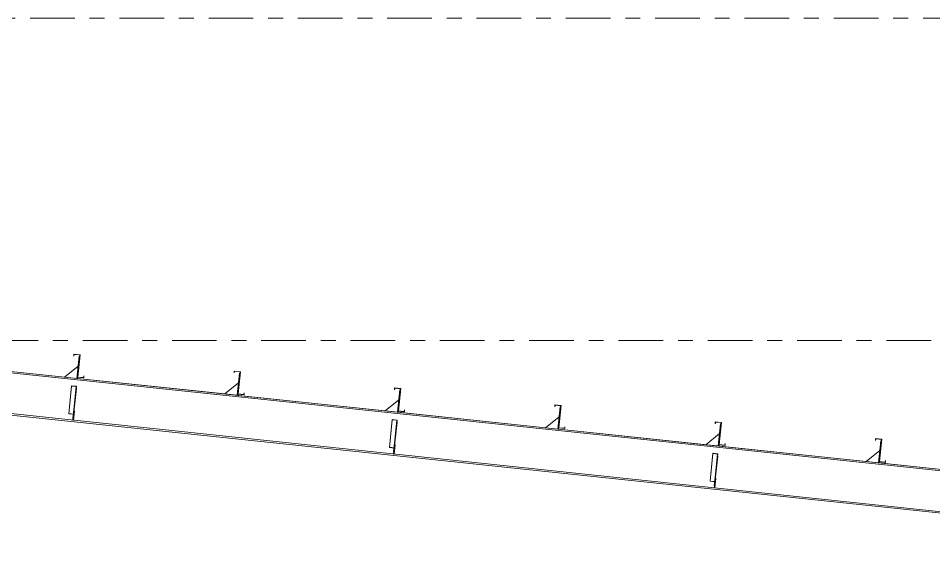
# Model space of a CAD drawing. Header units: millimetres. Extents: x -49 to 773, y -82 to 492.
# Drawn here: x 447.7 to 509.2, y 78.3 to 113.5 of the extents above; entities that cross this region are included whole.
import ezdxf

# ---------------------------------------------------------------- set-up
doc = ezdxf.new("R2010")
doc.units = ezdxf.units.MM
for name, pattern in [('XKITLINE00', [0]), ('XKITLINE02', [4, 2, -2]), ('XKITLINE03', [6, 3, -1, 1, -1])]:
    doc.linetypes.add(name, pattern=pattern)
doc.layers.add('Part', color=2, linetype='Continuous', lineweight=0)
doc.layers.add('S-grid', color=1, linetype='Continuous', lineweight=0)

# ---------------------------------------------------------------- blocks, each defined once
blk = doc.blocks.new('*A81')
at = {"layer": 'Part'}
blk.add_hatch(color=3, dxfattribs=at).paths.add_polyline_path([(494.349, 84.274), (494.351, 84.294), (494.682, 84.259), (494.64, 83.858), (494.623, 83.859), (494.664, 84.241)], flags=17)
blk = doc.blocks.new('*A82')
at = {"layer": 'Part'}
blk.add_hatch(color=3, dxfattribs=at).paths.add_polyline_path([(472.801, 86.547), (472.804, 86.567), (473.135, 86.532), (473.093, 86.13), (473.076, 86.132), (473.116, 86.513)], flags=17)
blk = doc.blocks.new('*A137')
at = {"layer": 'Part'}
blk.add_hatch(color=3, dxfattribs=at).paths.add_polyline_path([(473.6, 87.111), (473.612, 87.221), (473.627, 87.219), (473.613, 87.095), (473.199, 87.139), (473.357, 88.632), (472.972, 88.673), (472.961, 88.563), (472.946, 88.565), (472.959, 88.689), (473.373, 88.645), (473.216, 87.152)], flags=17)
blk = doc.blocks.new('*A138')
at = {"layer": 'Part'}
blk.add_hatch(color=3, dxfattribs=at).paths.add_polyline_path([(462.827, 88.248), (462.838, 88.357), (462.853, 88.356), (462.84, 88.231), (462.426, 88.275), (462.583, 89.768), (462.199, 89.809), (462.187, 89.7), (462.172, 89.701), (462.185, 89.825), (462.6, 89.782), (462.442, 88.288)], flags=17)
blk = doc.blocks.new('*A139')
at = {"layer": 'Part'}
blk.add_hatch(color=3, dxfattribs=at).paths.add_polyline_path([(452.053, 89.384), (452.065, 89.494), (452.079, 89.492), (452.066, 89.368), (451.652, 89.411), (451.809, 90.905), (451.425, 90.945), (451.413, 90.836), (451.399, 90.837), (451.412, 90.962), (451.826, 90.918), (451.668, 89.425)], flags=17)
blk = doc.blocks.new('*A142')
at = {"layer": 'Part'}
blk.add_hatch(color=3, dxfattribs=at).paths.add_polyline_path([(505.921, 83.702), (505.932, 83.812), (505.947, 83.81), (505.934, 83.686), (505.52, 83.73), (505.677, 85.223), (505.293, 85.263), (505.281, 85.154), (505.266, 85.156), (505.279, 85.28), (505.694, 85.236), (505.536, 83.743)], flags=17)
blk = doc.blocks.new('*A143')
at = {"layer": 'Part'}
blk.add_hatch(color=3, dxfattribs=at).paths.add_polyline_path([(495.147, 84.839), (495.159, 84.948), (495.174, 84.946), (495.161, 84.822), (494.746, 84.866), (494.904, 86.359), (494.519, 86.4), (494.508, 86.29), (494.493, 86.292), (494.506, 86.416), (494.92, 86.373), (494.763, 84.879)], flags=17)
blk = doc.blocks.new('*A144')
at = {"layer": 'Part'}
blk.add_hatch(color=3, dxfattribs=at).paths.add_polyline_path([(484.374, 85.975), (484.385, 86.084), (484.4, 86.083), (484.387, 85.959), (483.973, 86.002), (484.13, 87.496), (483.746, 87.536), (483.734, 87.427), (483.719, 87.428), (483.732, 87.553), (484.147, 87.509), (483.989, 86.016)], flags=17)
blk = doc.blocks.new('*A145')
at = {"layer": 'Part'}
blk.add_hatch(color=3, dxfattribs=at).paths.add_polyline_path([(462.827, 88.248), (462.838, 88.357), (462.853, 88.356), (462.84, 88.231), (462.426, 88.275), (462.583, 89.768), (462.199, 89.809), (462.187, 89.7), (462.172, 89.701), (462.185, 89.825), (462.6, 89.782), (462.442, 88.288)], flags=17)
blk = doc.blocks.new('*A146')
at = {"layer": 'Part'}
blk.add_hatch(color=3, dxfattribs=at).paths.add_polyline_path([(452.053, 89.384), (452.065, 89.494), (452.079, 89.492), (452.066, 89.368), (451.652, 89.411), (451.809, 90.905), (451.425, 90.945), (451.413, 90.836), (451.399, 90.837), (451.412, 90.962), (451.826, 90.918), (451.668, 89.425)], flags=17)
blk = doc.blocks.new('*A147')
at = {"layer": 'Part'}
blk.add_hatch(color=3, dxfattribs=at).paths.add_polyline_path([(473.6, 87.111), (473.612, 87.221), (473.627, 87.219), (473.613, 87.095), (473.199, 87.139), (473.357, 88.632), (472.972, 88.673), (472.961, 88.563), (472.946, 88.565), (472.959, 88.689), (473.373, 88.645), (473.216, 87.152)], flags=17)
blk = doc.blocks.new('*A150')
at = {"layer": 'Part'}
blk.add_hatch(color=3, dxfattribs=at).paths.add_polyline_path([(451.254, 88.819), (451.256, 88.839), (451.588, 88.804), (451.546, 88.403), (451.529, 88.405), (451.569, 88.786)], flags=17)
blk = doc.blocks.new('*A151')
at = {"layer": 'Part'}
blk.add_hatch(color=3, dxfattribs=at).paths.add_polyline_path([(505.921, 83.702), (505.932, 83.812), (505.947, 83.81), (505.934, 83.686), (505.52, 83.73), (505.677, 85.223), (505.293, 85.263), (505.281, 85.154), (505.266, 85.156), (505.279, 85.28), (505.694, 85.236), (505.536, 83.743)], flags=17)
blk = doc.blocks.new('*A152')
at = {"layer": 'Part'}
blk.add_hatch(color=3, dxfattribs=at).paths.add_polyline_path([(495.147, 84.839), (495.159, 84.948), (495.174, 84.946), (495.161, 84.822), (494.746, 84.866), (494.904, 86.359), (494.519, 86.4), (494.508, 86.29), (494.493, 86.292), (494.506, 86.416), (494.92, 86.373), (494.763, 84.879)], flags=17)
blk = doc.blocks.new('*A153')
at = {"layer": 'Part'}
blk.add_hatch(color=3, dxfattribs=at).paths.add_polyline_path([(484.374, 85.975), (484.385, 86.084), (484.4, 86.083), (484.387, 85.959), (483.973, 86.002), (484.13, 87.496), (483.746, 87.536), (483.734, 87.427), (483.719, 87.428), (483.732, 87.553), (484.147, 87.509), (483.989, 86.016)], flags=17)
blk = doc.blocks.new('*A480')
at = {"layer": 'S-grid', "color": 1, "linetype": 'XKITLINE03', "lineweight": 0}
blk.add_line((316.464, 113.542), (586.562, 113.542), dxfattribs=at)
blk = doc.blocks.new('*A481')
at = {"layer": 'S-grid', "color": 1, "linetype": 'XKITLINE03', "lineweight": 0}
blk.add_line((-10, 91.875), (509.153, 91.875), dxfattribs=at)
blk = doc.blocks.new('*A793')
at = {"layer": 'Part', "color": 7, "linetype": 'XKITLINE02', "lineweight": 0}
for p, q in [((429.558, 88.725), (429.558, 91.45)), ((429.558, 91.45), (430.509, 91.45)), ((430.526, 91.464), (430.509, 91.45)), ((430.526, 91.464), (430.627, 91.545)), ((431.339, 91.47), (430.627, 91.545)), ((430.627, 91.545), (430.627, 91.545)), ((440.87, 90.465), (439.999, 90.557)), ((451.643, 89.328), (450.773, 89.42)), ((431.033, 88.569), (430.702, 88.604)), ((431.043, 88.661), (430.711, 88.696)), ((462.417, 88.192), (461.547, 88.284)), ((473.19, 87.056), (472.32, 87.148)), ((483.964, 85.919), (483.094, 86.011)), ((494.738, 84.783), (493.867, 84.875)), ((505.511, 83.647), (504.641, 83.738)), ((516.285, 82.51), (515.414, 82.602)), ((527.058, 81.374), (526.188, 81.466)), ((528.717, 81.199), (527.598, 81.317)), ((528.841, 81.186), (528.535, 78.285))]:
    blk.add_line(p, q, dxfattribs=at)
at = {"layer": 'Part', "color": 2, "linetype": 'XKITLINE00', "lineweight": 0}
for p, q in [((430.526, 91.464), (430.627, 91.545)), ((528.831, 81.095), (430.526, 91.464)), ((430.627, 91.545), (528.841, 81.186)), ((439.999, 90.557), (431.339, 91.47)), ((450.773, 89.42), (440.87, 90.465)), ((461.547, 88.284), (451.643, 89.328)), ((430.711, 88.696), (429.558, 88.817)), ((430.702, 88.604), (429.558, 88.725)), ((528.545, 78.376), (431.043, 88.661)), ((528.535, 78.285), (431.033, 88.569)), ((472.32, 87.148), (462.417, 88.192)), ((483.094, 86.011), (473.19, 87.056)), ((493.867, 84.875), (483.964, 85.919)), ((504.641, 83.738), (494.738, 84.783)), ((515.414, 82.602), (505.511, 83.647)), ((526.188, 81.466), (516.285, 82.51)), ((527.598, 81.317), (527.058, 81.374)), ((528.841, 81.186), (528.717, 81.199))]:
    blk.add_line(p, q, dxfattribs=at)
blk = doc.blocks.new('*A795')
at = {"layer": 'Part', "color": 7, "linetype": 'XKITLINE02', "lineweight": 0}
for p, q in [((494.478, 82.324), (494.507, 82.595)), ((494.483, 81.969), (494.441, 81.974)), ((494.454, 82.098), (494.496, 82.094))]:
    blk.add_line(p, q, dxfattribs=at)
at = {"layer": 'Part', "color": 2, "linetype": 'XKITLINE00', "lineweight": 0}
for p, q in [((494.548, 82.591), (494.483, 81.969)), ((494.507, 82.595), (494.548, 82.591)), ((494.441, 81.974), (494.478, 82.324))]:
    blk.add_line(p, q, dxfattribs=at)
blk = doc.blocks.new('*A796')
at = {"layer": 'Part', "color": 7, "linetype": 'XKITLINE02', "lineweight": 0}
for p, q in [((494.507, 82.595), (494.441, 81.974)), ((494.483, 81.969), (494.548, 82.591)), ((494.548, 82.591), (494.507, 82.595)), ((494.441, 81.974), (494.483, 81.969)), ((494.454, 82.098), (494.496, 82.094))]:
    blk.add_line(p, q, dxfattribs=at)
blk = doc.blocks.new('*A797')
at = {"layer": 'Part', "color": 7, "linetype": 'XKITLINE02', "lineweight": 0}
for p, q in [((494.351, 84.294), (494.152, 82.413)), ((494.664, 84.241), (494.44, 82.119)), ((494.456, 82.118), (494.682, 84.259)), ((494.154, 82.426), (494.485, 82.391)), ((494.152, 82.413), (494.467, 82.379)), ((494.44, 82.119), (494.456, 82.118))]:
    blk.add_line(p, q, dxfattribs=at)
blk = doc.blocks.new('*A798')
at = {"layer": 'Part', "color": 2, "linetype": 'XKITLINE00', "lineweight": 0}
for p, q in [((494.349, 84.274), (494.152, 82.413)), ((494.349, 84.274), (494.351, 84.294)), ((494.664, 84.241), (494.349, 84.274)), ((494.351, 84.294), (494.682, 84.259)), ((494.623, 83.859), (494.44, 82.119)), ((494.682, 84.259), (494.478, 82.324)), ((494.623, 83.859), (494.664, 84.241)), ((494.623, 83.859), (494.64, 83.858)), ((494.152, 82.413), (494.467, 82.379)), ((494.44, 82.119), (494.456, 82.118))]:
    blk.add_line(p, q, dxfattribs=at)
at = {"layer": 'Part', "color": 7, "linetype": 'XKITLINE02', "lineweight": 0}
for p, q in [((494.154, 82.426), (494.485, 82.391)), ((494.456, 82.118), (494.478, 82.324))]:
    blk.add_line(p, q, dxfattribs=at)
blk = doc.blocks.new('*A799')
at = {"layer": 'Part', "color": 2, "linetype": 'XKITLINE00', "lineweight": 0}
for p, q in [((493.867, 84.875), (494.783, 85.616)), ((494.696, 84.787), (493.867, 84.875))]:
    blk.add_line(p, q, dxfattribs=at)
at = {"layer": 'Part', "color": 7, "linetype": 'XKITLINE02', "lineweight": 0}
blk.add_line((494.696, 84.787), (494.783, 85.616), dxfattribs=at)
blk = doc.blocks.new('*A800')
at = {"layer": 'Part', "color": 2, "linetype": 'XKITLINE00', "lineweight": 0}
for p, q in [((494.853, 86.279), (494.696, 84.787)), ((494.895, 86.275), (494.853, 86.279)), ((494.738, 84.783), (494.696, 84.787)), ((494.746, 84.866), (494.738, 84.783))]:
    blk.add_line(p, q, dxfattribs=at)
at = {"layer": 'Part', "color": 7, "linetype": 'XKITLINE02', "lineweight": 0}
blk.add_line((494.746, 84.866), (494.895, 86.275), dxfattribs=at)
blk = doc.blocks.new('*A801')
at = {"layer": 'Part', "color": 2, "linetype": 'XKITLINE00', "lineweight": 0}
for p, q in [((483.094, 86.011), (484.01, 86.752)), ((483.923, 85.924), (483.094, 86.011))]:
    blk.add_line(p, q, dxfattribs=at)
at = {"layer": 'Part', "color": 7, "linetype": 'XKITLINE02', "lineweight": 0}
blk.add_line((483.923, 85.924), (484.01, 86.752), dxfattribs=at)
blk = doc.blocks.new('*A802')
at = {"layer": 'Part', "color": 2, "linetype": 'XKITLINE00', "lineweight": 0}
for p, q in [((484.08, 87.415), (483.923, 85.924)), ((484.121, 87.411), (484.08, 87.415)), ((483.964, 85.919), (483.923, 85.924)), ((483.973, 86.002), (483.964, 85.919))]:
    blk.add_line(p, q, dxfattribs=at)
at = {"layer": 'Part', "color": 7, "linetype": 'XKITLINE02', "lineweight": 0}
blk.add_line((483.973, 86.002), (484.121, 87.411), dxfattribs=at)
blk = doc.blocks.new('*A803')
at = {"layer": 'Part', "color": 7, "linetype": 'XKITLINE02', "lineweight": 0}
for p, q in [((472.96, 84.868), (472.894, 84.246)), ((472.907, 84.371), (472.949, 84.366)), ((472.935, 84.242), (473.001, 84.863)), ((473.001, 84.863), (472.96, 84.868)), ((472.894, 84.246), (472.935, 84.242))]:
    blk.add_line(p, q, dxfattribs=at)
blk = doc.blocks.new('*A804')
at = {"layer": 'Part', "color": 2, "linetype": 'XKITLINE00', "lineweight": 0}
for p, q in [((472.32, 87.148), (473.236, 87.889)), ((473.149, 87.06), (472.32, 87.148))]:
    blk.add_line(p, q, dxfattribs=at)
at = {"layer": 'Part', "color": 7, "linetype": 'XKITLINE02', "lineweight": 0}
blk.add_line((473.149, 87.06), (473.236, 87.889), dxfattribs=at)
blk = doc.blocks.new('*A805')
at = {"layer": 'Part', "color": 2, "linetype": 'XKITLINE00', "lineweight": 0}
for p, q in [((473.306, 88.552), (473.149, 87.06)), ((473.348, 88.547), (473.306, 88.552)), ((473.19, 87.056), (473.149, 87.06)), ((473.199, 87.139), (473.19, 87.056))]:
    blk.add_line(p, q, dxfattribs=at)
at = {"layer": 'Part', "color": 7, "linetype": 'XKITLINE02', "lineweight": 0}
blk.add_line((473.199, 87.139), (473.348, 88.547), dxfattribs=at)
blk = doc.blocks.new('*A806')
at = {"layer": 'Part', "color": 7, "linetype": 'XKITLINE02', "lineweight": 0}
for p, q in [((472.804, 86.567), (472.605, 84.685)), ((473.116, 86.513), (472.893, 84.392)), ((472.909, 84.39), (473.135, 86.532)), ((472.605, 84.685), (472.92, 84.652)), ((472.607, 84.699), (472.938, 84.664)), ((472.893, 84.392), (472.909, 84.39))]:
    blk.add_line(p, q, dxfattribs=at)
blk = doc.blocks.new('*A807')
at = {"layer": 'Part', "color": 2, "linetype": 'XKITLINE00', "lineweight": 0}
for p, q in [((472.801, 86.547), (472.605, 84.685)), ((472.801, 86.547), (472.804, 86.567)), ((473.116, 86.513), (472.801, 86.547)), ((472.804, 86.567), (473.135, 86.532)), ((473.076, 86.132), (472.893, 84.392)), ((473.135, 86.532), (472.931, 84.596)), ((473.076, 86.132), (473.116, 86.513)), ((473.093, 86.13), (473.076, 86.132)), ((472.605, 84.685), (472.92, 84.652)), ((472.893, 84.392), (472.909, 84.39))]:
    blk.add_line(p, q, dxfattribs=at)
at = {"layer": 'Part', "color": 7, "linetype": 'XKITLINE02', "lineweight": 0}
for p, q in [((472.607, 84.699), (472.938, 84.664)), ((472.931, 84.596), (472.909, 84.39))]:
    blk.add_line(p, q, dxfattribs=at)
blk = doc.blocks.new('*A808')
at = {"layer": 'Part', "color": 2, "linetype": 'XKITLINE00', "lineweight": 0}
for p, q in [((472.894, 84.246), (472.931, 84.596)), ((473.001, 84.863), (472.935, 84.242)), ((472.96, 84.868), (473.001, 84.863))]:
    blk.add_line(p, q, dxfattribs=at)
at = {"layer": 'Part', "color": 7, "linetype": 'XKITLINE02', "lineweight": 0}
for p, q in [((472.907, 84.371), (472.949, 84.366)), ((472.931, 84.596), (472.96, 84.868)), ((472.935, 84.242), (472.894, 84.246))]:
    blk.add_line(p, q, dxfattribs=at)
blk = doc.blocks.new('*A813')
at = {"layer": 'Part', "color": 2, "linetype": 'XKITLINE00', "lineweight": 0}
for p, q in [((504.641, 83.738), (505.557, 84.48)), ((505.47, 83.651), (504.641, 83.738))]:
    blk.add_line(p, q, dxfattribs=at)
at = {"layer": 'Part', "color": 7, "linetype": 'XKITLINE02', "lineweight": 0}
blk.add_line((505.47, 83.651), (505.557, 84.48), dxfattribs=at)
blk = doc.blocks.new('*A814')
at = {"layer": 'Part', "color": 2, "linetype": 'XKITLINE00', "lineweight": 0}
for p, q in [((505.627, 85.143), (505.47, 83.651)), ((505.668, 85.138), (505.627, 85.143)), ((505.511, 83.647), (505.47, 83.651)), ((505.52, 83.73), (505.511, 83.647))]:
    blk.add_line(p, q, dxfattribs=at)
at = {"layer": 'Part', "color": 7, "linetype": 'XKITLINE02', "lineweight": 0}
blk.add_line((505.52, 83.73), (505.668, 85.138), dxfattribs=at)
blk = doc.blocks.new('*A971')
at = {"layer": 'Part', "color": 2, "linetype": 'XKITLINE00', "lineweight": 0}
for p, q in [((483.719, 87.428), (483.732, 87.553)), ((483.734, 87.427), (483.719, 87.428)), ((483.732, 87.553), (484.147, 87.509)), ((483.746, 87.536), (483.734, 87.427)), ((484.13, 87.496), (483.746, 87.536)), ((483.973, 86.002), (484.13, 87.496)), ((484.147, 87.509), (483.989, 86.016)), ((484.387, 85.959), (483.973, 86.002)), ((483.989, 86.016), (484.374, 85.975)), ((484.374, 85.975), (484.385, 86.084)), ((484.385, 86.084), (484.4, 86.083)), ((484.4, 86.083), (484.387, 85.959))]:
    blk.add_line(p, q, dxfattribs=at)
blk = doc.blocks.new('*A973')
at = {"layer": 'Part', "color": 2, "linetype": 'XKITLINE00', "lineweight": 0}
for p, q in [((472.946, 88.565), (472.959, 88.689)), ((472.959, 88.689), (473.373, 88.645)), ((472.972, 88.673), (472.961, 88.563)), ((473.357, 88.632), (472.972, 88.673)), ((473.199, 87.139), (473.357, 88.632)), ((473.373, 88.645), (473.216, 87.152)), ((472.961, 88.563), (472.946, 88.565)), ((473.613, 87.095), (473.199, 87.139)), ((473.216, 87.152), (473.6, 87.111)), ((473.6, 87.111), (473.612, 87.221)), ((473.612, 87.221), (473.627, 87.219)), ((473.627, 87.219), (473.613, 87.095))]:
    blk.add_line(p, q, dxfattribs=at)
blk = doc.blocks.new('*A974')
at = {"layer": 'Part', "color": 2, "linetype": 'XKITLINE00', "lineweight": 0}
for p, q in [((462.172, 89.701), (462.185, 89.825)), ((462.185, 89.825), (462.6, 89.782)), ((462.199, 89.809), (462.187, 89.7)), ((462.583, 89.768), (462.199, 89.809)), ((462.187, 89.7), (462.172, 89.701)), ((462.426, 88.275), (462.583, 89.768)), ((462.6, 89.782), (462.442, 88.288)), ((462.84, 88.231), (462.426, 88.275)), ((462.442, 88.288), (462.827, 88.248)), ((462.827, 88.248), (462.838, 88.357)), ((462.838, 88.357), (462.853, 88.356)), ((462.853, 88.356), (462.84, 88.231))]:
    blk.add_line(p, q, dxfattribs=at)
blk = doc.blocks.new('*A975')
at = {"layer": 'Part', "color": 2, "linetype": 'XKITLINE00', "lineweight": 0}
for p, q in [((451.399, 90.837), (451.412, 90.962)), ((451.413, 90.836), (451.399, 90.837)), ((451.412, 90.962), (451.826, 90.918)), ((451.425, 90.945), (451.413, 90.836)), ((451.809, 90.905), (451.425, 90.945)), ((451.652, 89.411), (451.809, 90.905)), ((451.826, 90.918), (451.668, 89.425)), ((452.066, 89.368), (451.652, 89.411)), ((451.668, 89.425), (452.053, 89.384)), ((452.053, 89.384), (452.065, 89.494)), ((452.065, 89.494), (452.079, 89.492)), ((452.079, 89.492), (452.066, 89.368))]:
    blk.add_line(p, q, dxfattribs=at)
blk = doc.blocks.new('*A978')
at = {"layer": 'Part', "color": 2, "linetype": 'XKITLINE00', "lineweight": 0}
for p, q in [((505.266, 85.156), (505.279, 85.28)), ((505.281, 85.154), (505.266, 85.156)), ((505.279, 85.28), (505.694, 85.236)), ((505.293, 85.263), (505.281, 85.154)), ((505.677, 85.223), (505.293, 85.263)), ((505.52, 83.73), (505.677, 85.223)), ((505.694, 85.236), (505.536, 83.743)), ((505.934, 83.686), (505.52, 83.73)), ((505.536, 83.743), (505.921, 83.702)), ((505.921, 83.702), (505.932, 83.812)), ((505.932, 83.812), (505.947, 83.81)), ((505.947, 83.81), (505.934, 83.686))]:
    blk.add_line(p, q, dxfattribs=at)
blk = doc.blocks.new('*A979')
at = {"layer": 'Part', "color": 2, "linetype": 'XKITLINE00', "lineweight": 0}
for p, q in [((494.493, 86.292), (494.506, 86.416)), ((494.508, 86.29), (494.493, 86.292)), ((494.506, 86.416), (494.92, 86.373)), ((494.519, 86.4), (494.508, 86.29)), ((494.904, 86.359), (494.519, 86.4)), ((494.746, 84.866), (494.904, 86.359)), ((494.92, 86.373), (494.763, 84.879)), ((495.147, 84.839), (495.159, 84.948)), ((495.159, 84.948), (495.174, 84.946)), ((495.174, 84.946), (495.161, 84.822)), ((495.161, 84.822), (494.746, 84.866)), ((494.763, 84.879), (495.147, 84.839))]:
    blk.add_line(p, q, dxfattribs=at)
blk = doc.blocks.new('*A980')
at = {"layer": 'Part', "color": 2, "linetype": 'XKITLINE00', "lineweight": 0}
for p, q in [((483.719, 87.428), (483.732, 87.553)), ((483.734, 87.427), (483.719, 87.428)), ((483.732, 87.553), (484.147, 87.509)), ((483.746, 87.536), (483.734, 87.427)), ((484.13, 87.496), (483.746, 87.536)), ((483.973, 86.002), (484.13, 87.496)), ((484.147, 87.509), (483.989, 86.016)), ((484.387, 85.959), (483.973, 86.002)), ((483.989, 86.016), (484.374, 85.975)), ((484.374, 85.975), (484.385, 86.084)), ((484.385, 86.084), (484.4, 86.083)), ((484.4, 86.083), (484.387, 85.959))]:
    blk.add_line(p, q, dxfattribs=at)
blk = doc.blocks.new('*A981')
at = {"layer": 'Part', "color": 2, "linetype": 'XKITLINE00', "lineweight": 0}
for p, q in [((462.172, 89.701), (462.185, 89.825)), ((462.185, 89.825), (462.6, 89.782)), ((462.199, 89.809), (462.187, 89.7)), ((462.583, 89.768), (462.199, 89.809)), ((462.187, 89.7), (462.172, 89.701)), ((462.426, 88.275), (462.583, 89.768)), ((462.6, 89.782), (462.442, 88.288)), ((462.84, 88.231), (462.426, 88.275)), ((462.442, 88.288), (462.827, 88.248)), ((462.827, 88.248), (462.838, 88.357)), ((462.838, 88.357), (462.853, 88.356)), ((462.853, 88.356), (462.84, 88.231))]:
    blk.add_line(p, q, dxfattribs=at)
blk = doc.blocks.new('*A982')
at = {"layer": 'Part', "color": 2, "linetype": 'XKITLINE00', "lineweight": 0}
for p, q in [((451.399, 90.837), (451.412, 90.962)), ((451.413, 90.836), (451.399, 90.837)), ((451.412, 90.962), (451.826, 90.918)), ((451.425, 90.945), (451.413, 90.836)), ((451.809, 90.905), (451.425, 90.945)), ((451.652, 89.411), (451.809, 90.905)), ((451.826, 90.918), (451.668, 89.425)), ((452.066, 89.368), (451.652, 89.411)), ((451.668, 89.425), (452.053, 89.384)), ((452.053, 89.384), (452.065, 89.494)), ((452.065, 89.494), (452.079, 89.492)), ((452.079, 89.492), (452.066, 89.368))]:
    blk.add_line(p, q, dxfattribs=at)
blk = doc.blocks.new('*A983')
at = {"layer": 'Part', "color": 2, "linetype": 'XKITLINE00', "lineweight": 0}
for p, q in [((472.946, 88.565), (472.959, 88.689)), ((472.959, 88.689), (473.373, 88.645)), ((472.972, 88.673), (472.961, 88.563)), ((473.357, 88.632), (472.972, 88.673)), ((473.199, 87.139), (473.357, 88.632)), ((473.373, 88.645), (473.216, 87.152)), ((472.961, 88.563), (472.946, 88.565)), ((473.613, 87.095), (473.199, 87.139)), ((473.216, 87.152), (473.6, 87.111)), ((473.6, 87.111), (473.612, 87.221)), ((473.612, 87.221), (473.627, 87.219)), ((473.627, 87.219), (473.613, 87.095))]:
    blk.add_line(p, q, dxfattribs=at)
blk = doc.blocks.new('*A996')
at = {"layer": 'Part', "color": 2, "linetype": 'XKITLINE00', "lineweight": 0}
for p, q in [((461.547, 88.284), (462.463, 89.025)), ((462.375, 88.196), (461.547, 88.284))]:
    blk.add_line(p, q, dxfattribs=at)
at = {"layer": 'Part', "color": 7, "linetype": 'XKITLINE02', "lineweight": 0}
blk.add_line((462.375, 88.196), (462.463, 89.025), dxfattribs=at)
blk = doc.blocks.new('*A997')
at = {"layer": 'Part', "color": 2, "linetype": 'XKITLINE00', "lineweight": 0}
for p, q in [((451.347, 86.519), (451.384, 86.869)), ((451.454, 87.136), (451.388, 86.515)), ((451.412, 87.141), (451.454, 87.136))]:
    blk.add_line(p, q, dxfattribs=at)
at = {"layer": 'Part', "color": 7, "linetype": 'XKITLINE02', "lineweight": 0}
for p, q in [((451.384, 86.869), (451.412, 87.141)), ((451.388, 86.515), (451.347, 86.519)), ((451.36, 86.643), (451.401, 86.639))]:
    blk.add_line(p, q, dxfattribs=at)
blk = doc.blocks.new('*A998')
at = {"layer": 'Part', "color": 7, "linetype": 'XKITLINE02', "lineweight": 0}
for p, q in [((451.256, 88.839), (451.058, 86.958)), ((451.569, 88.786), (451.346, 86.665)), ((451.362, 86.663), (451.588, 88.804)), ((451.058, 86.958), (451.373, 86.925)), ((451.059, 86.972), (451.391, 86.937)), ((451.346, 86.665), (451.362, 86.663))]:
    blk.add_line(p, q, dxfattribs=at)
blk = doc.blocks.new('*A999')
at = {"layer": 'Part', "color": 2, "linetype": 'XKITLINE00', "lineweight": 0}
for p, q in [((451.759, 90.825), (451.602, 89.333)), ((451.801, 90.82), (451.759, 90.825)), ((451.643, 89.328), (451.602, 89.333)), ((451.652, 89.411), (451.643, 89.328))]:
    blk.add_line(p, q, dxfattribs=at)
at = {"layer": 'Part', "color": 7, "linetype": 'XKITLINE02', "lineweight": 0}
blk.add_line((451.652, 89.411), (451.801, 90.82), dxfattribs=at)
blk = doc.blocks.new('*A1001')
at = {"layer": 'Part', "color": 2, "linetype": 'XKITLINE00', "lineweight": 0}
for p, q in [((462.533, 89.688), (462.375, 88.196)), ((462.574, 89.684), (462.533, 89.688)), ((462.417, 88.192), (462.375, 88.196)), ((462.426, 88.275), (462.417, 88.192))]:
    blk.add_line(p, q, dxfattribs=at)
at = {"layer": 'Part', "color": 7, "linetype": 'XKITLINE02', "lineweight": 0}
blk.add_line((462.426, 88.275), (462.574, 89.684), dxfattribs=at)
blk = doc.blocks.new('*A1002')
at = {"layer": 'Part', "color": 7, "linetype": 'XKITLINE02', "lineweight": 0}
for p, q in [((451.412, 87.141), (451.347, 86.519)), ((451.388, 86.515), (451.454, 87.136)), ((451.454, 87.136), (451.412, 87.141)), ((451.347, 86.519), (451.388, 86.515)), ((451.36, 86.643), (451.401, 86.639))]:
    blk.add_line(p, q, dxfattribs=at)
blk = doc.blocks.new('*A1003')
at = {"layer": 'Part', "color": 2, "linetype": 'XKITLINE00', "lineweight": 0}
for p, q in [((451.254, 88.819), (451.058, 86.958)), ((451.254, 88.819), (451.256, 88.839)), ((451.569, 88.786), (451.254, 88.819)), ((451.256, 88.839), (451.588, 88.804)), ((451.588, 88.804), (451.384, 86.869)), ((451.529, 88.405), (451.569, 88.786)), ((451.529, 88.405), (451.346, 86.665)), ((451.529, 88.405), (451.546, 88.403)), ((451.058, 86.958), (451.373, 86.925)), ((451.346, 86.665), (451.362, 86.663))]:
    blk.add_line(p, q, dxfattribs=at)
at = {"layer": 'Part', "color": 7, "linetype": 'XKITLINE02', "lineweight": 0}
for p, q in [((451.059, 86.972), (451.391, 86.937)), ((451.362, 86.663), (451.384, 86.869))]:
    blk.add_line(p, q, dxfattribs=at)
blk = doc.blocks.new('*A1004')
at = {"layer": 'Part', "color": 2, "linetype": 'XKITLINE00', "lineweight": 0}
for p, q in [((450.773, 89.42), (451.689, 90.162)), ((451.602, 89.333), (450.773, 89.42))]:
    blk.add_line(p, q, dxfattribs=at)
at = {"layer": 'Part', "color": 7, "linetype": 'XKITLINE02', "lineweight": 0}
blk.add_line((451.602, 89.333), (451.689, 90.162), dxfattribs=at)
blk = doc.blocks.new('*A1006')
at = {"layer": 'Part', "color": 2, "linetype": 'XKITLINE00', "lineweight": 0}
for p, q in [((505.266, 85.156), (505.279, 85.28)), ((505.281, 85.154), (505.266, 85.156)), ((505.279, 85.28), (505.694, 85.236)), ((505.293, 85.263), (505.281, 85.154)), ((505.677, 85.223), (505.293, 85.263)), ((505.52, 83.73), (505.677, 85.223)), ((505.694, 85.236), (505.536, 83.743)), ((505.934, 83.686), (505.52, 83.73)), ((505.536, 83.743), (505.921, 83.702)), ((505.921, 83.702), (505.932, 83.812)), ((505.932, 83.812), (505.947, 83.81)), ((505.947, 83.81), (505.934, 83.686))]:
    blk.add_line(p, q, dxfattribs=at)
blk = doc.blocks.new('*A1007')
at = {"layer": 'Part', "color": 2, "linetype": 'XKITLINE00', "lineweight": 0}
for p, q in [((494.493, 86.292), (494.506, 86.416)), ((494.508, 86.29), (494.493, 86.292)), ((494.506, 86.416), (494.92, 86.373)), ((494.519, 86.4), (494.508, 86.29)), ((494.904, 86.359), (494.519, 86.4)), ((494.746, 84.866), (494.904, 86.359)), ((494.92, 86.373), (494.763, 84.879)), ((495.147, 84.839), (495.159, 84.948)), ((495.159, 84.948), (495.174, 84.946)), ((495.174, 84.946), (495.161, 84.822)), ((495.161, 84.822), (494.746, 84.866)), ((494.763, 84.879), (495.147, 84.839))]:
    blk.add_line(p, q, dxfattribs=at)

msp = doc.modelspace()

# ---------------------------------------------------------------- block references
at = {"lineweight": 0}
for name in ['*A480', '*A481', '*A793', '*A139', '*A146', '*A975', '*A982', '*A999', '*A1004', '*A138', '*A145', '*A974', '*A981', '*A1001', '*A998', '*A1003', '*A150', '*A996', '*A137', '*A147', '*A973', '*A983', '*A805', '*A804', '*A144', '*A153', '*A971', '*A980', '*A802', '*A997', '*A1002', '*A801', '*A806', '*A807', '*A82', '*A143', '*A152', '*A979', '*A1007', '*A800', '*A799', '*A142', '*A151', '*A978', '*A1006', '*A814', '*A803', '*A808', '*A797', '*A798', '*A81', '*A813', '*A795', '*A796']:
    msp.add_blockref(name, (0, 0), dxfattribs=at)

doc.saveas('drawing.dxf')
